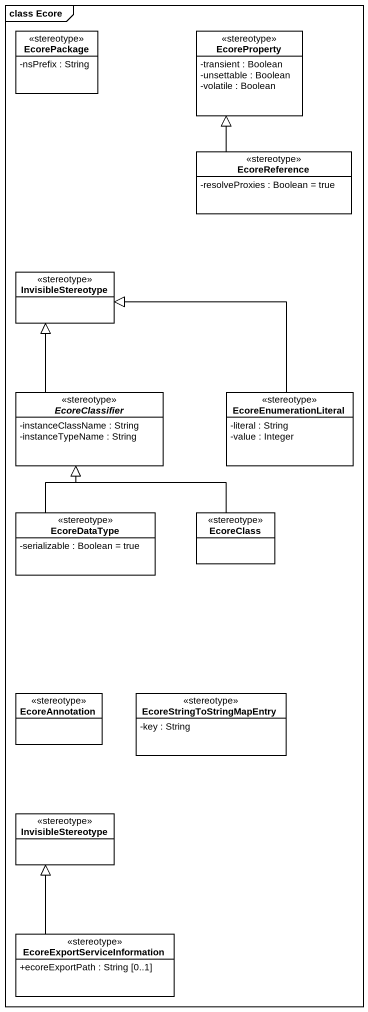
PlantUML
@startuml
mainframe class Ecore
hide circle
hide empty members
skinparam classAttributeIconSize 0
class EcorePackage <<stereotype>> {
  -nsPrefix : String
}
class EcoreProperty <<stereotype>> {
  -transient : Boolean
  -unsettable : Boolean
  -volatile : Boolean
}
class EcoreReference <<stereotype>> {
  -resolveProxies : Boolean = true
}
class InvisibleStereotype <<stereotype>>
abstract class EcoreClassifier <<stereotype>> {
  -instanceClassName : String
  -instanceTypeName : String
}
class EcoreEnumerationLiteral <<stereotype>> {
  -literal : String
  -value : Integer
}
class EcoreDataType <<stereotype>> {
  -serializable : Boolean = true
}
class EcoreClass <<stereotype>>
class EcoreAnnotation <<stereotype>>
class EcoreStringToStringMapEntry <<stereotype>> {
  -key : String
}
class "InvisibleStereotype" as InvisibleStereotype_2 <<stereotype>>
class "EcoreExportServiceInformation" as EcoreExportServiceInformatio <<stereotype>> {
  +ecoreExportPath : String [0..1]
}
EcoreReference -up-|> EcoreProperty
EcoreClassifier -up-|> InvisibleStereotype
EcoreEnumerationLiteral -left-|> InvisibleStereotype
EcoreDataType -up-|> EcoreClassifier
EcoreClass -up-|> EcoreClassifier
EcoreExportServiceInformatio -up-|> InvisibleStereotype_2
@enduml
